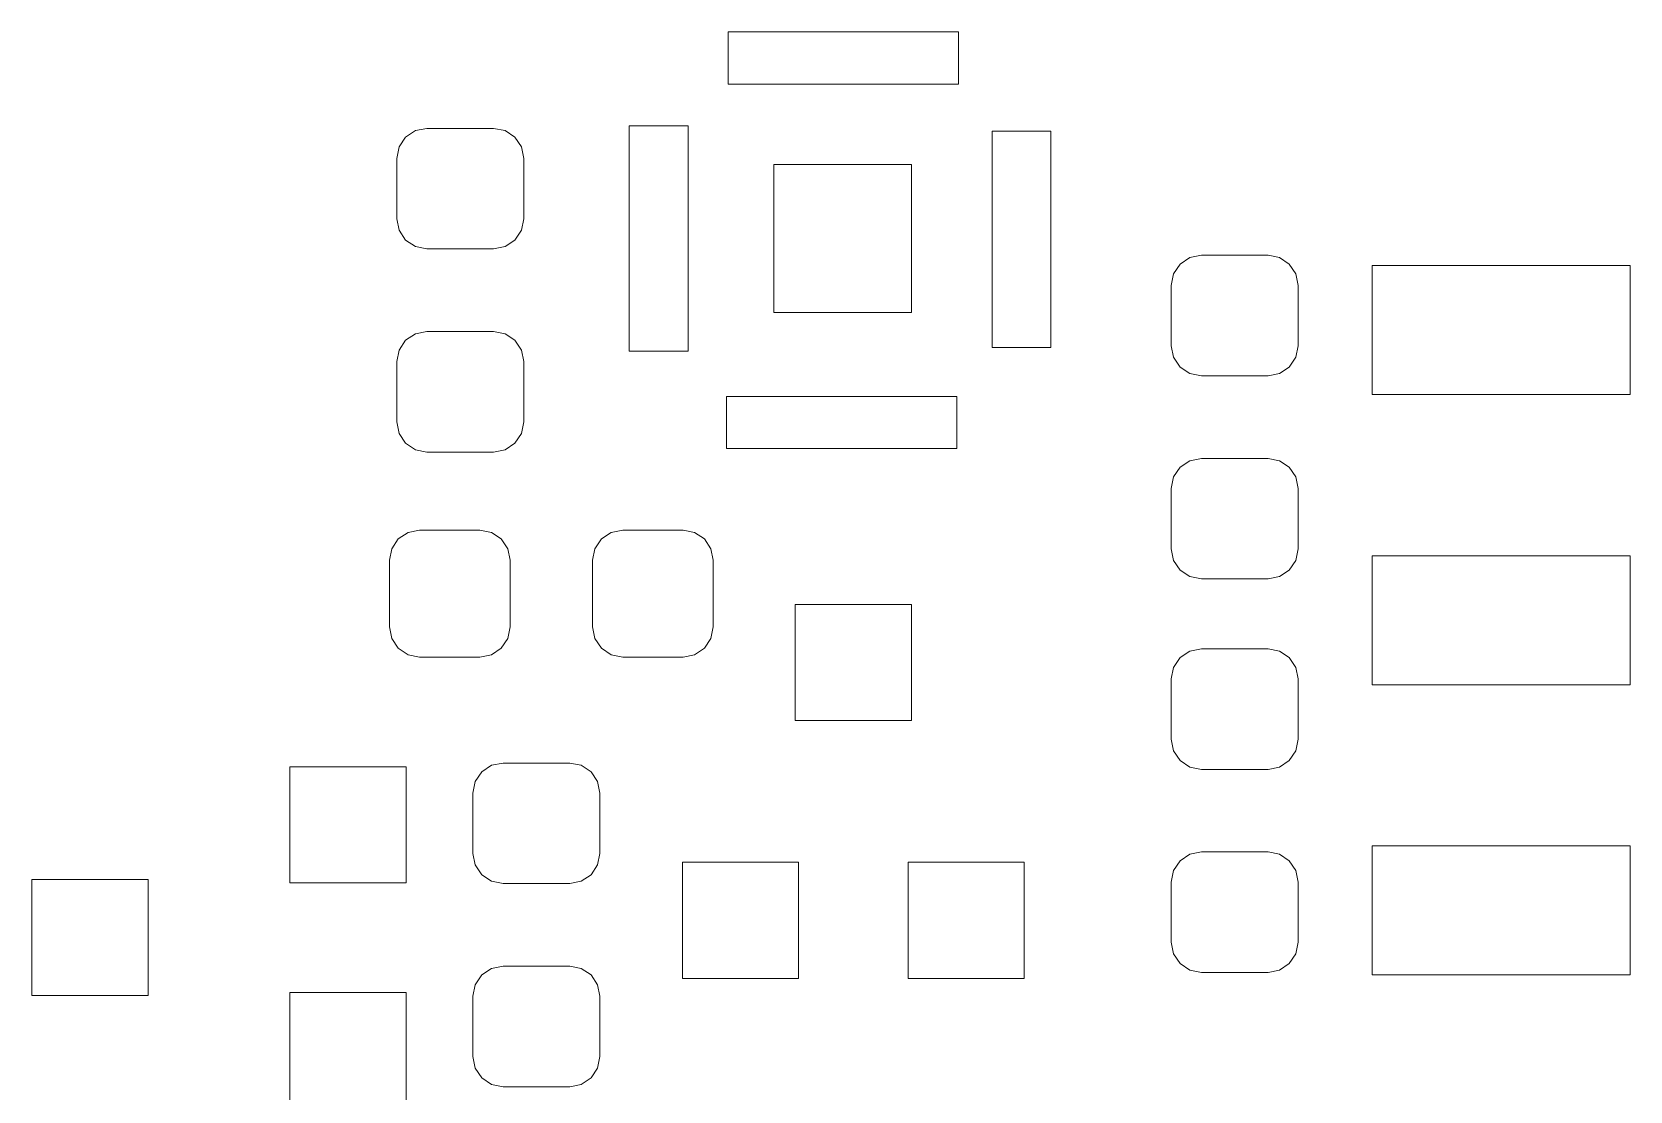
# Model space of a CAD drawing. Header units: millimetres. Extents: x -38 to 35, y -96 to 126.
# Drawn here: x -37.5 to -24.92, y -35.82 to -27.47 of the extents above; entities that cross this region are included whole.
import ezdxf

# ---------------------------------------------------------------- set-up
doc = ezdxf.new("R2010")
doc.units = ezdxf.units.MM
doc.header["$MEASUREMENT"] = 0
doc.layers.add('Layer 1', color=7, linetype='Continuous')

msp = doc.modelspace()

# ---------------------------------------------------------------- linework, layer by layer
at = {"layer": 'Layer 1', "color": 250, "lineweight": 20}
for points in [[(-30.2061, -27.8818), (-30.2061, -27.8818), (-32.0186, -27.8818), (-32.0186, -27.8818), (-32.0186, -27.8818), (-32.0186, -27.8818), (-32.0186, -27.4716), (-32.0186, -27.4716), (-32.0186, -27.4716), (-32.0186, -27.4716), (-30.2061, -27.4716), (-30.2061, -27.4716), (-30.2061, -27.4716), (-30.2061, -27.4716), (-30.2061, -27.8818), (-30.2061, -27.8818)], [(-32.3361, -29.9852), (-32.3361, -29.9852), (-32.7991, -29.9852), (-32.7991, -29.9852), (-32.7991, -29.9852), (-32.7991, -29.9852), (-32.7991, -28.2124), (-32.7991, -28.2124), (-32.7991, -28.2124), (-32.7991, -28.2124), (-32.3361, -28.2124), (-32.3361, -28.2124), (-32.3361, -28.2124), (-32.3361, -28.2124), (-32.3361, -29.9852), (-32.3361, -29.9852)], [(-29.4785, -29.9586), (-29.4785, -29.9586), (-29.9415, -29.9586), (-29.9415, -29.9586), (-29.9415, -29.9586), (-29.9415, -29.9586), (-29.9415, -28.2521), (-29.9415, -28.2521), (-29.9415, -28.2521), (-29.9415, -28.2521), (-29.4785, -28.2521), (-29.4785, -28.2521), (-29.4785, -28.2521), (-29.4785, -28.2521), (-29.4785, -29.9586), (-29.4785, -29.9586)], [(-30.5765, -29.6808), (-30.5765, -29.6808), (-31.6613, -29.6808), (-31.6613, -29.6808), (-31.6613, -29.6808), (-31.6613, -29.6808), (-31.6613, -28.5166), (-31.6613, -28.5166), (-31.6613, -28.5166), (-31.6613, -28.5166), (-30.5765, -28.5166), (-30.5765, -28.5166), (-30.5765, -28.5166), (-30.5765, -28.5166), (-30.5765, -29.6808), (-30.5765, -29.6808)], [(-30.2193, -30.7525), (-30.2193, -30.7525), (-32.0318, -30.7525), (-32.0318, -30.7525), (-32.0318, -30.7525), (-32.0318, -30.7525), (-32.0318, -30.3423), (-32.0318, -30.3423), (-32.0318, -30.3423), (-32.0318, -30.3423), (-30.2193, -30.3423), (-30.2193, -30.3423), (-30.2193, -30.3423), (-30.2193, -30.3423), (-30.2193, -30.7525), (-30.2193, -30.7525)]]:
    msp.add_open_spline(points, degree=3, knots=[0, 0, 0, 0, 0.2, 0.2, 0.2, 0.2, 0.4, 0.4, 0.4, 0.4, 0.6, 0.6, 0.6, 0.6, 1, 1, 1, 1], dxfattribs=at)
at = {"layer": 'Layer 1', "lineweight": 9}
for points, knots in [([(-33.8678, -29.181), (-33.8678, -29.181), (-33.7769, -29.1629), (-33.7769, -29.1629), (-33.7769, -29.1629), (-33.7769, -29.1629), (-33.6999, -29.1114), (-33.6999, -29.1114), (-33.6999, -29.1114), (-33.6999, -29.1114), (-33.6484, -29.0344), (-33.6484, -29.0344), (-33.6484, -29.0344), (-33.6484, -29.0344), (-33.6303, -28.9435), (-33.6303, -28.9435), (-33.6303, -28.9435), (-33.6303, -28.9435), (-33.6303, -28.4685), (-33.6303, -28.4685), (-33.6303, -28.4685), (-33.6303, -28.4685), (-33.6484, -28.3776), (-33.6484, -28.3776), (-33.6484, -28.3776), (-33.6484, -28.3776), (-33.6999, -28.3006), (-33.6999, -28.3006), (-33.6999, -28.3006), (-33.6999, -28.3006), (-33.7769, -28.2491), (-33.7769, -28.2491), (-33.7769, -28.2491), (-33.7769, -28.2491), (-33.8678, -28.231), (-33.8678, -28.231), (-33.8678, -28.231), (-33.8678, -28.231), (-34.3928, -28.231), (-34.3928, -28.231), (-34.3928, -28.231), (-34.3928, -28.231), (-34.4837, -28.2491), (-34.4837, -28.2491), (-34.4837, -28.2491), (-34.4837, -28.2491), (-34.5607, -28.3006), (-34.5607, -28.3006), (-34.5607, -28.3006), (-34.5607, -28.3006), (-34.6122, -28.3776), (-34.6122, -28.3776), (-34.6122, -28.3776), (-34.6122, -28.3776), (-34.6303, -28.4685), (-34.6303, -28.4685), (-34.6303, -28.4685), (-34.6303, -28.4685), (-34.6303, -28.9435), (-34.6303, -28.9435), (-34.6303, -28.9435), (-34.6303, -28.9435), (-34.6122, -29.0344), (-34.6122, -29.0344), (-34.6122, -29.0344), (-34.6122, -29.0344), (-34.5607, -29.1114), (-34.5607, -29.1114), (-34.5607, -29.1114), (-34.5607, -29.1114), (-34.4837, -29.1629), (-34.4837, -29.1629), (-34.4837, -29.1629), (-34.4837, -29.1629), (-34.3928, -29.181), (-34.3928, -29.181), (-34.3928, -29.181), (-34.3928, -29.181), (-33.8678, -29.181), (-33.8678, -29.181)], [0, 0, 0, 0, 0.047619, 0.047619, 0.047619, 0.047619, 0.0952381, 0.0952381, 0.0952381, 0.0952381, 0.1428571, 0.1428571, 0.1428571, 0.1428571, 0.1904762, 0.1904762, 0.1904762, 0.1904762, 0.2380952, 0.2380952, 0.2380952, 0.2380952, 0.2857143, 0.2857143, 0.2857143, 0.2857143, 0.3333333, 0.3333333, 0.3333333, 0.3333333, 0.3809524, 0.3809524, 0.3809524, 0.3809524, 0.4285714, 0.4285714, 0.4285714, 0.4285714, 0.4761905, 0.4761905, 0.4761905, 0.4761905, 0.5238095, 0.5238095, 0.5238095, 0.5238095, 0.5714286, 0.5714286, 0.5714286, 0.5714286, 0.6190476, 0.6190476, 0.6190476, 0.6190476, 0.6666667, 0.6666667, 0.6666667, 0.6666667, 0.7142857, 0.7142857, 0.7142857, 0.7142857, 0.7619048, 0.7619048, 0.7619048, 0.7619048, 0.8095238, 0.8095238, 0.8095238, 0.8095238, 0.8571429, 0.8571429, 0.8571429, 0.8571429, 0.9047619, 0.9047619, 0.9047619, 0.9047619, 1, 1, 1, 1]), ([(-27.7678, -30.181), (-27.7678, -30.181), (-27.6769, -30.1629), (-27.6769, -30.1629), (-27.6769, -30.1629), (-27.6769, -30.1629), (-27.5999, -30.1114), (-27.5999, -30.1114), (-27.5999, -30.1114), (-27.5999, -30.1114), (-27.5484, -30.0344), (-27.5484, -30.0344), (-27.5484, -30.0344), (-27.5484, -30.0344), (-27.5303, -29.9435), (-27.5303, -29.9435), (-27.5303, -29.9435), (-27.5303, -29.9435), (-27.5303, -29.4685), (-27.5303, -29.4685), (-27.5303, -29.4685), (-27.5303, -29.4685), (-27.5484, -29.3776), (-27.5484, -29.3776), (-27.5484, -29.3776), (-27.5484, -29.3776), (-27.5999, -29.3006), (-27.5999, -29.3006), (-27.5999, -29.3006), (-27.5999, -29.3006), (-27.6769, -29.2491), (-27.6769, -29.2491), (-27.6769, -29.2491), (-27.6769, -29.2491), (-27.7678, -29.231), (-27.7678, -29.231), (-27.7678, -29.231), (-27.7678, -29.231), (-28.2928, -29.231), (-28.2928, -29.231), (-28.2928, -29.231), (-28.2928, -29.231), (-28.3837, -29.2491), (-28.3837, -29.2491), (-28.3837, -29.2491), (-28.3837, -29.2491), (-28.4607, -29.3006), (-28.4607, -29.3006), (-28.4607, -29.3006), (-28.4607, -29.3006), (-28.5122, -29.3776), (-28.5122, -29.3776), (-28.5122, -29.3776), (-28.5122, -29.3776), (-28.5303, -29.4685), (-28.5303, -29.4685), (-28.5303, -29.4685), (-28.5303, -29.4685), (-28.5303, -29.9435), (-28.5303, -29.9435), (-28.5303, -29.9435), (-28.5303, -29.9435), (-28.5122, -30.0344), (-28.5122, -30.0344), (-28.5122, -30.0344), (-28.5122, -30.0344), (-28.4607, -30.1114), (-28.4607, -30.1114), (-28.4607, -30.1114), (-28.4607, -30.1114), (-28.3837, -30.1629), (-28.3837, -30.1629), (-28.3837, -30.1629), (-28.3837, -30.1629), (-28.2928, -30.181), (-28.2928, -30.181), (-28.2928, -30.181), (-28.2928, -30.181), (-27.7678, -30.181), (-27.7678, -30.181)], [0, 0, 0, 0, 0.047619, 0.047619, 0.047619, 0.047619, 0.0952381, 0.0952381, 0.0952381, 0.0952381, 0.1428571, 0.1428571, 0.1428571, 0.1428571, 0.1904762, 0.1904762, 0.1904762, 0.1904762, 0.2380952, 0.2380952, 0.2380952, 0.2380952, 0.2857143, 0.2857143, 0.2857143, 0.2857143, 0.3333333, 0.3333333, 0.3333333, 0.3333333, 0.3809524, 0.3809524, 0.3809524, 0.3809524, 0.4285714, 0.4285714, 0.4285714, 0.4285714, 0.4761905, 0.4761905, 0.4761905, 0.4761905, 0.5238095, 0.5238095, 0.5238095, 0.5238095, 0.5714286, 0.5714286, 0.5714286, 0.5714286, 0.6190476, 0.6190476, 0.6190476, 0.6190476, 0.6666667, 0.6666667, 0.6666667, 0.6666667, 0.7142857, 0.7142857, 0.7142857, 0.7142857, 0.7619048, 0.7619048, 0.7619048, 0.7619048, 0.8095238, 0.8095238, 0.8095238, 0.8095238, 0.8571429, 0.8571429, 0.8571429, 0.8571429, 0.9047619, 0.9047619, 0.9047619, 0.9047619, 1, 1, 1, 1]), ([(-24.9163, -29.312), (-24.9163, -29.312), (-26.9483, -29.312), (-26.9483, -29.312), (-26.9483, -29.312), (-26.9483, -29.312), (-26.9483, -30.328), (-26.9483, -30.328), (-26.9483, -30.328), (-26.9483, -30.328), (-24.9163, -30.328), (-24.9163, -30.328), (-24.9163, -30.328), (-24.9163, -30.328), (-24.9163, -29.312), (-24.9163, -29.312)], [0, 0, 0, 0, 0.2, 0.2, 0.2, 0.2, 0.4, 0.4, 0.4, 0.4, 0.6, 0.6, 0.6, 0.6, 1, 1, 1, 1]), ([(-33.8678, -30.781), (-33.8678, -30.781), (-33.7769, -30.7629), (-33.7769, -30.7629), (-33.7769, -30.7629), (-33.7769, -30.7629), (-33.6999, -30.7114), (-33.6999, -30.7114), (-33.6999, -30.7114), (-33.6999, -30.7114), (-33.6484, -30.6344), (-33.6484, -30.6344), (-33.6484, -30.6344), (-33.6484, -30.6344), (-33.6303, -30.5435), (-33.6303, -30.5435), (-33.6303, -30.5435), (-33.6303, -30.5435), (-33.6303, -30.0685), (-33.6303, -30.0685), (-33.6303, -30.0685), (-33.6303, -30.0685), (-33.6484, -29.9776), (-33.6484, -29.9776), (-33.6484, -29.9776), (-33.6484, -29.9776), (-33.6999, -29.9006), (-33.6999, -29.9006), (-33.6999, -29.9006), (-33.6999, -29.9006), (-33.7769, -29.8491), (-33.7769, -29.8491), (-33.7769, -29.8491), (-33.7769, -29.8491), (-33.8678, -29.831), (-33.8678, -29.831), (-33.8678, -29.831), (-33.8678, -29.831), (-34.3928, -29.831), (-34.3928, -29.831), (-34.3928, -29.831), (-34.3928, -29.831), (-34.4837, -29.8491), (-34.4837, -29.8491), (-34.4837, -29.8491), (-34.4837, -29.8491), (-34.5607, -29.9006), (-34.5607, -29.9006), (-34.5607, -29.9006), (-34.5607, -29.9006), (-34.6122, -29.9776), (-34.6122, -29.9776), (-34.6122, -29.9776), (-34.6122, -29.9776), (-34.6303, -30.0685), (-34.6303, -30.0685), (-34.6303, -30.0685), (-34.6303, -30.0685), (-34.6303, -30.5435), (-34.6303, -30.5435), (-34.6303, -30.5435), (-34.6303, -30.5435), (-34.6122, -30.6344), (-34.6122, -30.6344), (-34.6122, -30.6344), (-34.6122, -30.6344), (-34.5607, -30.7114), (-34.5607, -30.7114), (-34.5607, -30.7114), (-34.5607, -30.7114), (-34.4837, -30.7629), (-34.4837, -30.7629), (-34.4837, -30.7629), (-34.4837, -30.7629), (-34.3928, -30.781), (-34.3928, -30.781), (-34.3928, -30.781), (-34.3928, -30.781), (-33.8678, -30.781), (-33.8678, -30.781)], [0, 0, 0, 0, 0.047619, 0.047619, 0.047619, 0.047619, 0.0952381, 0.0952381, 0.0952381, 0.0952381, 0.1428571, 0.1428571, 0.1428571, 0.1428571, 0.1904762, 0.1904762, 0.1904762, 0.1904762, 0.2380952, 0.2380952, 0.2380952, 0.2380952, 0.2857143, 0.2857143, 0.2857143, 0.2857143, 0.3333333, 0.3333333, 0.3333333, 0.3333333, 0.3809524, 0.3809524, 0.3809524, 0.3809524, 0.4285714, 0.4285714, 0.4285714, 0.4285714, 0.4761905, 0.4761905, 0.4761905, 0.4761905, 0.5238095, 0.5238095, 0.5238095, 0.5238095, 0.5714286, 0.5714286, 0.5714286, 0.5714286, 0.6190476, 0.6190476, 0.6190476, 0.6190476, 0.6666667, 0.6666667, 0.6666667, 0.6666667, 0.7142857, 0.7142857, 0.7142857, 0.7142857, 0.7619048, 0.7619048, 0.7619048, 0.7619048, 0.8095238, 0.8095238, 0.8095238, 0.8095238, 0.8571429, 0.8571429, 0.8571429, 0.8571429, 0.9047619, 0.9047619, 0.9047619, 0.9047619, 1, 1, 1, 1]), ([(-27.7678, -31.781), (-27.7678, -31.781), (-27.6769, -31.7629), (-27.6769, -31.7629), (-27.6769, -31.7629), (-27.6769, -31.7629), (-27.5999, -31.7114), (-27.5999, -31.7114), (-27.5999, -31.7114), (-27.5999, -31.7114), (-27.5484, -31.6344), (-27.5484, -31.6344), (-27.5484, -31.6344), (-27.5484, -31.6344), (-27.5303, -31.5435), (-27.5303, -31.5435), (-27.5303, -31.5435), (-27.5303, -31.5435), (-27.5303, -31.0685), (-27.5303, -31.0685), (-27.5303, -31.0685), (-27.5303, -31.0685), (-27.5484, -30.9776), (-27.5484, -30.9776), (-27.5484, -30.9776), (-27.5484, -30.9776), (-27.5999, -30.9006), (-27.5999, -30.9006), (-27.5999, -30.9006), (-27.5999, -30.9006), (-27.6769, -30.8491), (-27.6769, -30.8491), (-27.6769, -30.8491), (-27.6769, -30.8491), (-27.7678, -30.831), (-27.7678, -30.831), (-27.7678, -30.831), (-27.7678, -30.831), (-28.2928, -30.831), (-28.2928, -30.831), (-28.2928, -30.831), (-28.2928, -30.831), (-28.3837, -30.8491), (-28.3837, -30.8491), (-28.3837, -30.8491), (-28.3837, -30.8491), (-28.4607, -30.9006), (-28.4607, -30.9006), (-28.4607, -30.9006), (-28.4607, -30.9006), (-28.5122, -30.9776), (-28.5122, -30.9776), (-28.5122, -30.9776), (-28.5122, -30.9776), (-28.5303, -31.0685), (-28.5303, -31.0685), (-28.5303, -31.0685), (-28.5303, -31.0685), (-28.5303, -31.5435), (-28.5303, -31.5435), (-28.5303, -31.5435), (-28.5303, -31.5435), (-28.5122, -31.6344), (-28.5122, -31.6344), (-28.5122, -31.6344), (-28.5122, -31.6344), (-28.4607, -31.7114), (-28.4607, -31.7114), (-28.4607, -31.7114), (-28.4607, -31.7114), (-28.3837, -31.7629), (-28.3837, -31.7629), (-28.3837, -31.7629), (-28.3837, -31.7629), (-28.2928, -31.781), (-28.2928, -31.781), (-28.2928, -31.781), (-28.2928, -31.781), (-27.7678, -31.781), (-27.7678, -31.781)], [0, 0, 0, 0, 0.047619, 0.047619, 0.047619, 0.047619, 0.0952381, 0.0952381, 0.0952381, 0.0952381, 0.1428571, 0.1428571, 0.1428571, 0.1428571, 0.1904762, 0.1904762, 0.1904762, 0.1904762, 0.2380952, 0.2380952, 0.2380952, 0.2380952, 0.2857143, 0.2857143, 0.2857143, 0.2857143, 0.3333333, 0.3333333, 0.3333333, 0.3333333, 0.3809524, 0.3809524, 0.3809524, 0.3809524, 0.4285714, 0.4285714, 0.4285714, 0.4285714, 0.4761905, 0.4761905, 0.4761905, 0.4761905, 0.5238095, 0.5238095, 0.5238095, 0.5238095, 0.5714286, 0.5714286, 0.5714286, 0.5714286, 0.6190476, 0.6190476, 0.6190476, 0.6190476, 0.6666667, 0.6666667, 0.6666667, 0.6666667, 0.7142857, 0.7142857, 0.7142857, 0.7142857, 0.7619048, 0.7619048, 0.7619048, 0.7619048, 0.8095238, 0.8095238, 0.8095238, 0.8095238, 0.8571429, 0.8571429, 0.8571429, 0.8571429, 0.9047619, 0.9047619, 0.9047619, 0.9047619, 1, 1, 1, 1]), ([(-34.6878, -32.1586), (-34.6878, -32.1586), (-34.6697, -32.2495), (-34.6697, -32.2495), (-34.6697, -32.2495), (-34.6697, -32.2495), (-34.6182, -32.3265), (-34.6182, -32.3265), (-34.6182, -32.3265), (-34.6182, -32.3265), (-34.5412, -32.378), (-34.5412, -32.378), (-34.5412, -32.378), (-34.5412, -32.378), (-34.4503, -32.3961), (-34.4503, -32.3961), (-34.4503, -32.3961), (-34.4503, -32.3961), (-33.9753, -32.3961), (-33.9753, -32.3961), (-33.9753, -32.3961), (-33.9753, -32.3961), (-33.8844, -32.378), (-33.8844, -32.378), (-33.8844, -32.378), (-33.8844, -32.378), (-33.8074, -32.3265), (-33.8074, -32.3265), (-33.8074, -32.3265), (-33.8074, -32.3265), (-33.7559, -32.2495), (-33.7559, -32.2495), (-33.7559, -32.2495), (-33.7559, -32.2495), (-33.7378, -32.1586), (-33.7378, -32.1586), (-33.7378, -32.1586), (-33.7378, -32.1586), (-33.7378, -31.6336), (-33.7378, -31.6336), (-33.7378, -31.6336), (-33.7378, -31.6336), (-33.7559, -31.5427), (-33.7559, -31.5427), (-33.7559, -31.5427), (-33.7559, -31.5427), (-33.8074, -31.4657), (-33.8074, -31.4657), (-33.8074, -31.4657), (-33.8074, -31.4657), (-33.8844, -31.4142), (-33.8844, -31.4142), (-33.8844, -31.4142), (-33.8844, -31.4142), (-33.9753, -31.3961), (-33.9753, -31.3961), (-33.9753, -31.3961), (-33.9753, -31.3961), (-34.4503, -31.3961), (-34.4503, -31.3961), (-34.4503, -31.3961), (-34.4503, -31.3961), (-34.5412, -31.4142), (-34.5412, -31.4142), (-34.5412, -31.4142), (-34.5412, -31.4142), (-34.6182, -31.4657), (-34.6182, -31.4657), (-34.6182, -31.4657), (-34.6182, -31.4657), (-34.6697, -31.5427), (-34.6697, -31.5427), (-34.6697, -31.5427), (-34.6697, -31.5427), (-34.6878, -31.6336), (-34.6878, -31.6336), (-34.6878, -31.6336), (-34.6878, -31.6336), (-34.6878, -32.1586), (-34.6878, -32.1586)], [0, 0, 0, 0, 0.047619, 0.047619, 0.047619, 0.047619, 0.0952381, 0.0952381, 0.0952381, 0.0952381, 0.1428571, 0.1428571, 0.1428571, 0.1428571, 0.1904762, 0.1904762, 0.1904762, 0.1904762, 0.2380952, 0.2380952, 0.2380952, 0.2380952, 0.2857143, 0.2857143, 0.2857143, 0.2857143, 0.3333333, 0.3333333, 0.3333333, 0.3333333, 0.3809524, 0.3809524, 0.3809524, 0.3809524, 0.4285714, 0.4285714, 0.4285714, 0.4285714, 0.4761905, 0.4761905, 0.4761905, 0.4761905, 0.5238095, 0.5238095, 0.5238095, 0.5238095, 0.5714286, 0.5714286, 0.5714286, 0.5714286, 0.6190476, 0.6190476, 0.6190476, 0.6190476, 0.6666667, 0.6666667, 0.6666667, 0.6666667, 0.7142857, 0.7142857, 0.7142857, 0.7142857, 0.7619048, 0.7619048, 0.7619048, 0.7619048, 0.8095238, 0.8095238, 0.8095238, 0.8095238, 0.8571429, 0.8571429, 0.8571429, 0.8571429, 0.9047619, 0.9047619, 0.9047619, 0.9047619, 1, 1, 1, 1]), ([(-33.0878, -32.1586), (-33.0878, -32.1586), (-33.0697, -32.2495), (-33.0697, -32.2495), (-33.0697, -32.2495), (-33.0697, -32.2495), (-33.0182, -32.3265), (-33.0182, -32.3265), (-33.0182, -32.3265), (-33.0182, -32.3265), (-32.9412, -32.378), (-32.9412, -32.378), (-32.9412, -32.378), (-32.9412, -32.378), (-32.8503, -32.3961), (-32.8503, -32.3961), (-32.8503, -32.3961), (-32.8503, -32.3961), (-32.3753, -32.3961), (-32.3753, -32.3961), (-32.3753, -32.3961), (-32.3753, -32.3961), (-32.2844, -32.378), (-32.2844, -32.378), (-32.2844, -32.378), (-32.2844, -32.378), (-32.2074, -32.3265), (-32.2074, -32.3265), (-32.2074, -32.3265), (-32.2074, -32.3265), (-32.1559, -32.2495), (-32.1559, -32.2495), (-32.1559, -32.2495), (-32.1559, -32.2495), (-32.1378, -32.1586), (-32.1378, -32.1586), (-32.1378, -32.1586), (-32.1378, -32.1586), (-32.1378, -31.6336), (-32.1378, -31.6336), (-32.1378, -31.6336), (-32.1378, -31.6336), (-32.1559, -31.5427), (-32.1559, -31.5427), (-32.1559, -31.5427), (-32.1559, -31.5427), (-32.2074, -31.4657), (-32.2074, -31.4657), (-32.2074, -31.4657), (-32.2074, -31.4657), (-32.2844, -31.4142), (-32.2844, -31.4142), (-32.2844, -31.4142), (-32.2844, -31.4142), (-32.3753, -31.3961), (-32.3753, -31.3961), (-32.3753, -31.3961), (-32.3753, -31.3961), (-32.8503, -31.3961), (-32.8503, -31.3961), (-32.8503, -31.3961), (-32.8503, -31.3961), (-32.9412, -31.4142), (-32.9412, -31.4142), (-32.9412, -31.4142), (-32.9412, -31.4142), (-33.0182, -31.4657), (-33.0182, -31.4657), (-33.0182, -31.4657), (-33.0182, -31.4657), (-33.0697, -31.5427), (-33.0697, -31.5427), (-33.0697, -31.5427), (-33.0697, -31.5427), (-33.0878, -31.6336), (-33.0878, -31.6336), (-33.0878, -31.6336), (-33.0878, -31.6336), (-33.0878, -32.1586), (-33.0878, -32.1586)], [0, 0, 0, 0, 0.047619, 0.047619, 0.047619, 0.047619, 0.0952381, 0.0952381, 0.0952381, 0.0952381, 0.1428571, 0.1428571, 0.1428571, 0.1428571, 0.1904762, 0.1904762, 0.1904762, 0.1904762, 0.2380952, 0.2380952, 0.2380952, 0.2380952, 0.2857143, 0.2857143, 0.2857143, 0.2857143, 0.3333333, 0.3333333, 0.3333333, 0.3333333, 0.3809524, 0.3809524, 0.3809524, 0.3809524, 0.4285714, 0.4285714, 0.4285714, 0.4285714, 0.4761905, 0.4761905, 0.4761905, 0.4761905, 0.5238095, 0.5238095, 0.5238095, 0.5238095, 0.5714286, 0.5714286, 0.5714286, 0.5714286, 0.6190476, 0.6190476, 0.6190476, 0.6190476, 0.6666667, 0.6666667, 0.6666667, 0.6666667, 0.7142857, 0.7142857, 0.7142857, 0.7142857, 0.7619048, 0.7619048, 0.7619048, 0.7619048, 0.8095238, 0.8095238, 0.8095238, 0.8095238, 0.8571429, 0.8571429, 0.8571429, 0.8571429, 0.9047619, 0.9047619, 0.9047619, 0.9047619, 1, 1, 1, 1]), ([(-24.9163, -31.598), (-24.9163, -31.598), (-26.9483, -31.598), (-26.9483, -31.598), (-26.9483, -31.598), (-26.9483, -31.598), (-26.9483, -32.614), (-26.9483, -32.614), (-26.9483, -32.614), (-26.9483, -32.614), (-24.9163, -32.614), (-24.9163, -32.614), (-24.9163, -32.614), (-24.9163, -32.614), (-24.9163, -31.598), (-24.9163, -31.598)], [0, 0, 0, 0, 0.2, 0.2, 0.2, 0.2, 0.4, 0.4, 0.4, 0.4, 0.6, 0.6, 0.6, 0.6, 1, 1, 1, 1]), ([(-30.5766, -32.8955), (-30.5766, -32.8955), (-30.5766, -31.9811), (-30.5766, -31.9811), (-30.5766, -31.9811), (-30.5766, -31.9811), (-31.491, -31.9811), (-31.491, -31.9811), (-31.491, -31.9811), (-31.491, -31.9811), (-31.491, -32.8955), (-31.491, -32.8955), (-31.491, -32.8955), (-31.491, -32.8955), (-30.5766, -32.8955), (-30.5766, -32.8955)], [0, 0, 0, 0, 0.2, 0.2, 0.2, 0.2, 0.4, 0.4, 0.4, 0.4, 0.6, 0.6, 0.6, 0.6, 1, 1, 1, 1]), ([(-27.7678, -33.281), (-27.7678, -33.281), (-27.6769, -33.2629), (-27.6769, -33.2629), (-27.6769, -33.2629), (-27.6769, -33.2629), (-27.5999, -33.2114), (-27.5999, -33.2114), (-27.5999, -33.2114), (-27.5999, -33.2114), (-27.5484, -33.1344), (-27.5484, -33.1344), (-27.5484, -33.1344), (-27.5484, -33.1344), (-27.5303, -33.0435), (-27.5303, -33.0435), (-27.5303, -33.0435), (-27.5303, -33.0435), (-27.5303, -32.5685), (-27.5303, -32.5685), (-27.5303, -32.5685), (-27.5303, -32.5685), (-27.5484, -32.4776), (-27.5484, -32.4776), (-27.5484, -32.4776), (-27.5484, -32.4776), (-27.5999, -32.4006), (-27.5999, -32.4006), (-27.5999, -32.4006), (-27.5999, -32.4006), (-27.6769, -32.3491), (-27.6769, -32.3491), (-27.6769, -32.3491), (-27.6769, -32.3491), (-27.7678, -32.331), (-27.7678, -32.331), (-27.7678, -32.331), (-27.7678, -32.331), (-28.2928, -32.331), (-28.2928, -32.331), (-28.2928, -32.331), (-28.2928, -32.331), (-28.3837, -32.3491), (-28.3837, -32.3491), (-28.3837, -32.3491), (-28.3837, -32.3491), (-28.4607, -32.4006), (-28.4607, -32.4006), (-28.4607, -32.4006), (-28.4607, -32.4006), (-28.5122, -32.4776), (-28.5122, -32.4776), (-28.5122, -32.4776), (-28.5122, -32.4776), (-28.5303, -32.5685), (-28.5303, -32.5685), (-28.5303, -32.5685), (-28.5303, -32.5685), (-28.5303, -33.0435), (-28.5303, -33.0435), (-28.5303, -33.0435), (-28.5303, -33.0435), (-28.5122, -33.1344), (-28.5122, -33.1344), (-28.5122, -33.1344), (-28.5122, -33.1344), (-28.4607, -33.2114), (-28.4607, -33.2114), (-28.4607, -33.2114), (-28.4607, -33.2114), (-28.3837, -33.2629), (-28.3837, -33.2629), (-28.3837, -33.2629), (-28.3837, -33.2629), (-28.2928, -33.281), (-28.2928, -33.281), (-28.2928, -33.281), (-28.2928, -33.281), (-27.7678, -33.281), (-27.7678, -33.281)], [0, 0, 0, 0, 0.047619, 0.047619, 0.047619, 0.047619, 0.0952381, 0.0952381, 0.0952381, 0.0952381, 0.1428571, 0.1428571, 0.1428571, 0.1428571, 0.1904762, 0.1904762, 0.1904762, 0.1904762, 0.2380952, 0.2380952, 0.2380952, 0.2380952, 0.2857143, 0.2857143, 0.2857143, 0.2857143, 0.3333333, 0.3333333, 0.3333333, 0.3333333, 0.3809524, 0.3809524, 0.3809524, 0.3809524, 0.4285714, 0.4285714, 0.4285714, 0.4285714, 0.4761905, 0.4761905, 0.4761905, 0.4761905, 0.5238095, 0.5238095, 0.5238095, 0.5238095, 0.5714286, 0.5714286, 0.5714286, 0.5714286, 0.6190476, 0.6190476, 0.6190476, 0.6190476, 0.6666667, 0.6666667, 0.6666667, 0.6666667, 0.7142857, 0.7142857, 0.7142857, 0.7142857, 0.7619048, 0.7619048, 0.7619048, 0.7619048, 0.8095238, 0.8095238, 0.8095238, 0.8095238, 0.8571429, 0.8571429, 0.8571429, 0.8571429, 0.9047619, 0.9047619, 0.9047619, 0.9047619, 1, 1, 1, 1]), ([(-34.5571, -33.2598), (-34.5571, -33.2598), (-35.4715, -33.2598), (-35.4715, -33.2598), (-35.4715, -33.2598), (-35.4715, -33.2598), (-35.4715, -34.1742), (-35.4715, -34.1742), (-35.4715, -34.1742), (-35.4715, -34.1742), (-34.5571, -34.1742), (-34.5571, -34.1742), (-34.5571, -34.1742), (-34.5571, -34.1742), (-34.5571, -33.2598), (-34.5571, -33.2598)], [0, 0, 0, 0, 0.2, 0.2, 0.2, 0.2, 0.4, 0.4, 0.4, 0.4, 0.6, 0.6, 0.6, 0.6, 1, 1, 1, 1]), ([(-33.7928, -33.231), (-33.7928, -33.231), (-33.8837, -33.2491), (-33.8837, -33.2491), (-33.8837, -33.2491), (-33.8837, -33.2491), (-33.9607, -33.3006), (-33.9607, -33.3006), (-33.9607, -33.3006), (-33.9607, -33.3006), (-34.0122, -33.3776), (-34.0122, -33.3776), (-34.0122, -33.3776), (-34.0122, -33.3776), (-34.0303, -33.4685), (-34.0303, -33.4685), (-34.0303, -33.4685), (-34.0303, -33.4685), (-34.0303, -33.9435), (-34.0303, -33.9435), (-34.0303, -33.9435), (-34.0303, -33.9435), (-34.0122, -34.0344), (-34.0122, -34.0344), (-34.0122, -34.0344), (-34.0122, -34.0344), (-33.9607, -34.1114), (-33.9607, -34.1114), (-33.9607, -34.1114), (-33.9607, -34.1114), (-33.8837, -34.1629), (-33.8837, -34.1629), (-33.8837, -34.1629), (-33.8837, -34.1629), (-33.7928, -34.181), (-33.7928, -34.181), (-33.7928, -34.181), (-33.7928, -34.181), (-33.2678, -34.181), (-33.2678, -34.181), (-33.2678, -34.181), (-33.2678, -34.181), (-33.1769, -34.1629), (-33.1769, -34.1629), (-33.1769, -34.1629), (-33.1769, -34.1629), (-33.0999, -34.1114), (-33.0999, -34.1114), (-33.0999, -34.1114), (-33.0999, -34.1114), (-33.0484, -34.0344), (-33.0484, -34.0344), (-33.0484, -34.0344), (-33.0484, -34.0344), (-33.0303, -33.9435), (-33.0303, -33.9435), (-33.0303, -33.9435), (-33.0303, -33.9435), (-33.0303, -33.4685), (-33.0303, -33.4685), (-33.0303, -33.4685), (-33.0303, -33.4685), (-33.0484, -33.3776), (-33.0484, -33.3776), (-33.0484, -33.3776), (-33.0484, -33.3776), (-33.0999, -33.3006), (-33.0999, -33.3006), (-33.0999, -33.3006), (-33.0999, -33.3006), (-33.1769, -33.2491), (-33.1769, -33.2491), (-33.1769, -33.2491), (-33.1769, -33.2491), (-33.2678, -33.231), (-33.2678, -33.231), (-33.2678, -33.231), (-33.2678, -33.231), (-33.7928, -33.231), (-33.7928, -33.231)], [0, 0, 0, 0, 0.047619, 0.047619, 0.047619, 0.047619, 0.0952381, 0.0952381, 0.0952381, 0.0952381, 0.1428571, 0.1428571, 0.1428571, 0.1428571, 0.1904762, 0.1904762, 0.1904762, 0.1904762, 0.2380952, 0.2380952, 0.2380952, 0.2380952, 0.2857143, 0.2857143, 0.2857143, 0.2857143, 0.3333333, 0.3333333, 0.3333333, 0.3333333, 0.3809524, 0.3809524, 0.3809524, 0.3809524, 0.4285714, 0.4285714, 0.4285714, 0.4285714, 0.4761905, 0.4761905, 0.4761905, 0.4761905, 0.5238095, 0.5238095, 0.5238095, 0.5238095, 0.5714286, 0.5714286, 0.5714286, 0.5714286, 0.6190476, 0.6190476, 0.6190476, 0.6190476, 0.6666667, 0.6666667, 0.6666667, 0.6666667, 0.7142857, 0.7142857, 0.7142857, 0.7142857, 0.7619048, 0.7619048, 0.7619048, 0.7619048, 0.8095238, 0.8095238, 0.8095238, 0.8095238, 0.8571429, 0.8571429, 0.8571429, 0.8571429, 0.9047619, 0.9047619, 0.9047619, 0.9047619, 1, 1, 1, 1]), ([(-27.7678, -34.881), (-27.7678, -34.881), (-27.6769, -34.8629), (-27.6769, -34.8629), (-27.6769, -34.8629), (-27.6769, -34.8629), (-27.5999, -34.8114), (-27.5999, -34.8114), (-27.5999, -34.8114), (-27.5999, -34.8114), (-27.5484, -34.7344), (-27.5484, -34.7344), (-27.5484, -34.7344), (-27.5484, -34.7344), (-27.5303, -34.6435), (-27.5303, -34.6435), (-27.5303, -34.6435), (-27.5303, -34.6435), (-27.5303, -34.1685), (-27.5303, -34.1685), (-27.5303, -34.1685), (-27.5303, -34.1685), (-27.5484, -34.0776), (-27.5484, -34.0776), (-27.5484, -34.0776), (-27.5484, -34.0776), (-27.5999, -34.0006), (-27.5999, -34.0006), (-27.5999, -34.0006), (-27.5999, -34.0006), (-27.6769, -33.9491), (-27.6769, -33.9491), (-27.6769, -33.9491), (-27.6769, -33.9491), (-27.7678, -33.931), (-27.7678, -33.931), (-27.7678, -33.931), (-27.7678, -33.931), (-28.2928, -33.931), (-28.2928, -33.931), (-28.2928, -33.931), (-28.2928, -33.931), (-28.3837, -33.9491), (-28.3837, -33.9491), (-28.3837, -33.9491), (-28.3837, -33.9491), (-28.4607, -34.0006), (-28.4607, -34.0006), (-28.4607, -34.0006), (-28.4607, -34.0006), (-28.5122, -34.0776), (-28.5122, -34.0776), (-28.5122, -34.0776), (-28.5122, -34.0776), (-28.5303, -34.1685), (-28.5303, -34.1685), (-28.5303, -34.1685), (-28.5303, -34.1685), (-28.5303, -34.6435), (-28.5303, -34.6435), (-28.5303, -34.6435), (-28.5303, -34.6435), (-28.5122, -34.7344), (-28.5122, -34.7344), (-28.5122, -34.7344), (-28.5122, -34.7344), (-28.4607, -34.8114), (-28.4607, -34.8114), (-28.4607, -34.8114), (-28.4607, -34.8114), (-28.3837, -34.8629), (-28.3837, -34.8629), (-28.3837, -34.8629), (-28.3837, -34.8629), (-28.2928, -34.881), (-28.2928, -34.881), (-28.2928, -34.881), (-28.2928, -34.881), (-27.7678, -34.881), (-27.7678, -34.881)], [0, 0, 0, 0, 0.047619, 0.047619, 0.047619, 0.047619, 0.0952381, 0.0952381, 0.0952381, 0.0952381, 0.1428571, 0.1428571, 0.1428571, 0.1428571, 0.1904762, 0.1904762, 0.1904762, 0.1904762, 0.2380952, 0.2380952, 0.2380952, 0.2380952, 0.2857143, 0.2857143, 0.2857143, 0.2857143, 0.3333333, 0.3333333, 0.3333333, 0.3333333, 0.3809524, 0.3809524, 0.3809524, 0.3809524, 0.4285714, 0.4285714, 0.4285714, 0.4285714, 0.4761905, 0.4761905, 0.4761905, 0.4761905, 0.5238095, 0.5238095, 0.5238095, 0.5238095, 0.5714286, 0.5714286, 0.5714286, 0.5714286, 0.6190476, 0.6190476, 0.6190476, 0.6190476, 0.6666667, 0.6666667, 0.6666667, 0.6666667, 0.7142857, 0.7142857, 0.7142857, 0.7142857, 0.7619048, 0.7619048, 0.7619048, 0.7619048, 0.8095238, 0.8095238, 0.8095238, 0.8095238, 0.8571429, 0.8571429, 0.8571429, 0.8571429, 0.9047619, 0.9047619, 0.9047619, 0.9047619, 1, 1, 1, 1]), ([(-24.9163, -33.884), (-24.9163, -33.884), (-26.9483, -33.884), (-26.9483, -33.884), (-26.9483, -33.884), (-26.9483, -33.884), (-26.9483, -34.9), (-26.9483, -34.9), (-26.9483, -34.9), (-26.9483, -34.9), (-24.9163, -34.9), (-24.9163, -34.9), (-24.9163, -34.9), (-24.9163, -34.9), (-24.9163, -33.884), (-24.9163, -33.884)], [0, 0, 0, 0, 0.2, 0.2, 0.2, 0.2, 0.4, 0.4, 0.4, 0.4, 0.6, 0.6, 0.6, 0.6, 1, 1, 1, 1]), ([(-31.4656, -34.9275), (-31.4656, -34.9275), (-31.4656, -34.0131), (-31.4656, -34.0131), (-31.4656, -34.0131), (-31.4656, -34.0131), (-32.38, -34.0131), (-32.38, -34.0131), (-32.38, -34.0131), (-32.38, -34.0131), (-32.38, -34.9275), (-32.38, -34.9275), (-32.38, -34.9275), (-32.38, -34.9275), (-31.4656, -34.9275), (-31.4656, -34.9275)], [0, 0, 0, 0, 0.2, 0.2, 0.2, 0.2, 0.4, 0.4, 0.4, 0.4, 0.6, 0.6, 0.6, 0.6, 1, 1, 1, 1]), ([(-29.6876, -34.9275), (-29.6876, -34.9275), (-29.6876, -34.0131), (-29.6876, -34.0131), (-29.6876, -34.0131), (-29.6876, -34.0131), (-30.602, -34.0131), (-30.602, -34.0131), (-30.602, -34.0131), (-30.602, -34.0131), (-30.602, -34.9275), (-30.602, -34.9275), (-30.602, -34.9275), (-30.602, -34.9275), (-29.6876, -34.9275), (-29.6876, -34.9275)], [0, 0, 0, 0, 0.2, 0.2, 0.2, 0.2, 0.4, 0.4, 0.4, 0.4, 0.6, 0.6, 0.6, 0.6, 1, 1, 1, 1]), ([(-36.5891, -34.1488), (-36.5891, -34.1488), (-37.5035, -34.1488), (-37.5035, -34.1488), (-37.5035, -34.1488), (-37.5035, -34.1488), (-37.5035, -35.0632), (-37.5035, -35.0632), (-37.5035, -35.0632), (-37.5035, -35.0632), (-36.5891, -35.0632), (-36.5891, -35.0632), (-36.5891, -35.0632), (-36.5891, -35.0632), (-36.5891, -34.1488), (-36.5891, -34.1488)], [0, 0, 0, 0, 0.2, 0.2, 0.2, 0.2, 0.4, 0.4, 0.4, 0.4, 0.6, 0.6, 0.6, 0.6, 1, 1, 1, 1]), ([(-33.7928, -34.831), (-33.7928, -34.831), (-33.8837, -34.8491), (-33.8837, -34.8491), (-33.8837, -34.8491), (-33.8837, -34.8491), (-33.9607, -34.9006), (-33.9607, -34.9006), (-33.9607, -34.9006), (-33.9607, -34.9006), (-34.0122, -34.9776), (-34.0122, -34.9776), (-34.0122, -34.9776), (-34.0122, -34.9776), (-34.0303, -35.0685), (-34.0303, -35.0685), (-34.0303, -35.0685), (-34.0303, -35.0685), (-34.0303, -35.5435), (-34.0303, -35.5435), (-34.0303, -35.5435), (-34.0303, -35.5435), (-34.0122, -35.6344), (-34.0122, -35.6344), (-34.0122, -35.6344), (-34.0122, -35.6344), (-33.9607, -35.7114), (-33.9607, -35.7114), (-33.9607, -35.7114), (-33.9607, -35.7114), (-33.8837, -35.7629), (-33.8837, -35.7629), (-33.8837, -35.7629), (-33.8837, -35.7629), (-33.7928, -35.781), (-33.7928, -35.781), (-33.7928, -35.781), (-33.7928, -35.781), (-33.2678, -35.781), (-33.2678, -35.781), (-33.2678, -35.781), (-33.2678, -35.781), (-33.1769, -35.7629), (-33.1769, -35.7629), (-33.1769, -35.7629), (-33.1769, -35.7629), (-33.0999, -35.7114), (-33.0999, -35.7114), (-33.0999, -35.7114), (-33.0999, -35.7114), (-33.0484, -35.6344), (-33.0484, -35.6344), (-33.0484, -35.6344), (-33.0484, -35.6344), (-33.0303, -35.5435), (-33.0303, -35.5435), (-33.0303, -35.5435), (-33.0303, -35.5435), (-33.0303, -35.0685), (-33.0303, -35.0685), (-33.0303, -35.0685), (-33.0303, -35.0685), (-33.0484, -34.9776), (-33.0484, -34.9776), (-33.0484, -34.9776), (-33.0484, -34.9776), (-33.0999, -34.9006), (-33.0999, -34.9006), (-33.0999, -34.9006), (-33.0999, -34.9006), (-33.1769, -34.8491), (-33.1769, -34.8491), (-33.1769, -34.8491), (-33.1769, -34.8491), (-33.2678, -34.831), (-33.2678, -34.831), (-33.2678, -34.831), (-33.2678, -34.831), (-33.7928, -34.831), (-33.7928, -34.831)], [0, 0, 0, 0, 0.047619, 0.047619, 0.047619, 0.047619, 0.0952381, 0.0952381, 0.0952381, 0.0952381, 0.1428571, 0.1428571, 0.1428571, 0.1428571, 0.1904762, 0.1904762, 0.1904762, 0.1904762, 0.2380952, 0.2380952, 0.2380952, 0.2380952, 0.2857143, 0.2857143, 0.2857143, 0.2857143, 0.3333333, 0.3333333, 0.3333333, 0.3333333, 0.3809524, 0.3809524, 0.3809524, 0.3809524, 0.4285714, 0.4285714, 0.4285714, 0.4285714, 0.4761905, 0.4761905, 0.4761905, 0.4761905, 0.5238095, 0.5238095, 0.5238095, 0.5238095, 0.5714286, 0.5714286, 0.5714286, 0.5714286, 0.6190476, 0.6190476, 0.6190476, 0.6190476, 0.6666667, 0.6666667, 0.6666667, 0.6666667, 0.7142857, 0.7142857, 0.7142857, 0.7142857, 0.7619048, 0.7619048, 0.7619048, 0.7619048, 0.8095238, 0.8095238, 0.8095238, 0.8095238, 0.8571429, 0.8571429, 0.8571429, 0.8571429, 0.9047619, 0.9047619, 0.9047619, 0.9047619, 1, 1, 1, 1]), ([(-34.5571, -35.0378), (-34.5571, -35.0378), (-35.4715, -35.0378), (-35.4715, -35.0378), (-35.4715, -35.0378), (-35.4715, -35.0378), (-35.4715, -35.9522), (-35.4715, -35.9522), (-35.4715, -35.9522), (-35.4715, -35.9522), (-34.5571, -35.9522), (-34.5571, -35.9522), (-34.5571, -35.9522), (-34.5571, -35.9522), (-34.5571, -35.0378), (-34.5571, -35.0378)], [0, 0, 0, 0, 0.2, 0.2, 0.2, 0.2, 0.4, 0.4, 0.4, 0.4, 0.6, 0.6, 0.6, 0.6, 1, 1, 1, 1])]:
    msp.add_open_spline(points, degree=3, knots=knots, dxfattribs=at)

doc.saveas('drawing.dxf')
